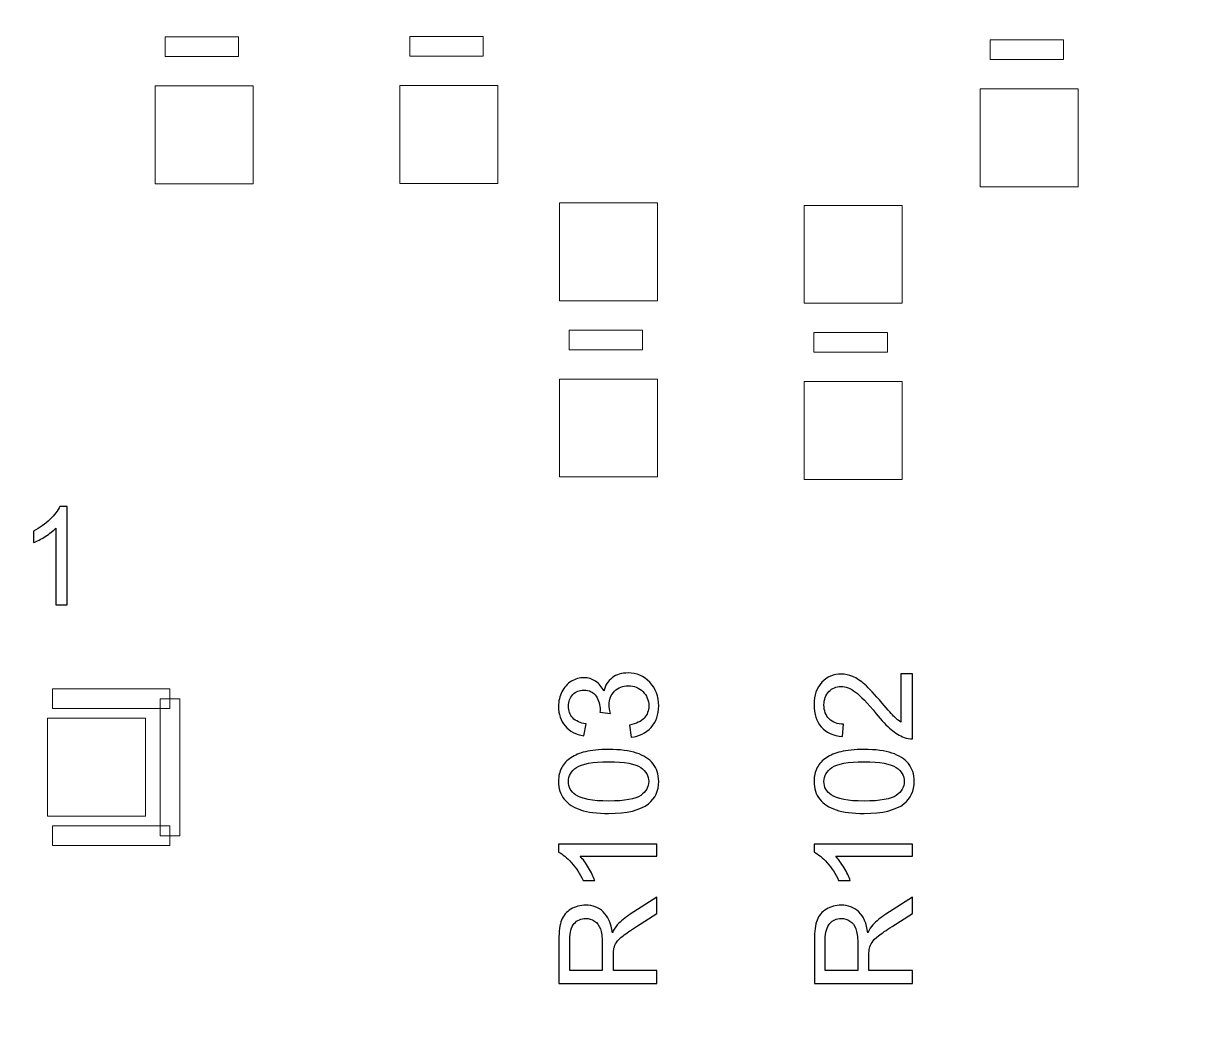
# Model space of a CAD drawing. Header units: millimetres. Extents: x -86 to 67, y -55 to 52.
# Drawn here: x 27.61 to 33.72, y -43.45 to -38.26 of the extents above; entities that cross this region are included whole.
import ezdxf

# ---------------------------------------------------------------- set-up
doc = ezdxf.new("R2010")
doc.units = ezdxf.units.MM
doc.header["$MEASUREMENT"] = 0
for name, color, linetype in [('BG_OUTLINE', 7, 'Continuous'), ('PG_SILKSCREEN_TOP', 7, 'Continuous'), ('PIN_TOP', 7, 'Continuous'), ('RD_SILKSCREEN_TOP', 7, 'Continuous')]:
    doc.layers.add(name, color=color, linetype=linetype)

msp = doc.modelspace()

# ---------------------------------------------------------------- linework, layer by layer
at = {"layer": 'BG_OUTLINE', "color": 3, "lineweight": 9}
msp.add_open_spline([(-60.0926, 34.7331), (-60.0926, 34.7331), (63.7724, 34.7331), (63.7724, 34.7331), (63.7724, 34.7331), (64.585, 34.7336), (65.3646, 34.4113), (65.9396, 33.837), (65.9396, 33.837), (66.5146, 33.2627), (66.8379, 32.4797), (66.8384, 31.667), (66.8384, 31.667), (66.8384, 31.667), (66.8412, -52.28), (66.8412, -52.28), (66.8412, -52.28), (66.8412, -52.28), (66.8384, -52.1933), (66.8384, -52.1933), (66.8384, -52.1933), (66.8389, -53.006), (66.5166, -53.7856), (65.9424, -54.3606), (65.9424, -54.3606), (65.3681, -54.9356), (64.585, -55.2589), (63.7724, -55.2594), (63.7724, -55.2594), (63.7724, -55.2594), (-60.1869, -55.2594), (-60.1869, -55.2594), (-60.1869, -55.2594), (-60.1869, -55.2594), (-60.0853, -55.2518), (-60.0853, -55.2518), (-60.0853, -55.2518), (-60.8979, -55.2523), (-61.6775, -54.9299), (-62.2525, -54.3557), (-62.2525, -54.3557), (-62.8275, -53.7814), (-63.1508, -52.9984), (-63.1513, -52.1857), (-63.1513, -52.1857), (-63.1513, -52.1857), (-63.1587, 31.667), (-63.1587, 31.667), (-63.1587, 31.667), (-63.1592, 32.4797), (-62.8369, 33.2593), (-62.2626, 33.8343), (-62.2626, 33.8343), (-61.6883, 34.4093), (-60.9053, 34.7326), (-60.0926, 34.7331)], degree=3, knots=[0, 0, 0, 0, 0.071429, 0.071429, 0.071429, 0.071429, 0.142857, 0.142857, 0.142857, 0.142857, 0.214286, 0.214286, 0.214286, 0.214286, 0.285714, 0.285714, 0.285714, 0.285714, 0.357143, 0.357143, 0.357143, 0.357143, 0.428571, 0.428571, 0.428571, 0.428571, 0.5, 0.5, 0.5, 0.5, 0.571429, 0.571429, 0.571429, 0.571429, 0.642857, 0.642857, 0.642857, 0.642857, 0.714286, 0.714286, 0.714286, 0.714286, 0.785714, 0.785714, 0.785714, 0.785714, 0.857143, 0.857143, 0.857143, 0.857143, 0.928571, 0.928571, 0.928571, 0.928571, 1, 1, 1, 1], dxfattribs=at)
at = {"layer": 'PG_SILKSCREEN_TOP', "color": 6, "lineweight": 9}
for points in [[(28.7233, -38.3328), (28.7233, -38.3328), (28.7233, -38.4344), (28.7233, -38.4344), (28.7233, -38.4344), (28.7233, -38.4344), (28.3423, -38.4344), (28.3423, -38.4344), (28.3423, -38.4344), (28.3423, -38.4344), (28.3423, -38.3328), (28.3423, -38.3328), (28.3423, -38.3328), (28.3423, -38.3328), (28.7233, -38.3328), (28.7233, -38.3328)], [(29.9933, -38.3303), (29.9933, -38.3303), (29.9933, -38.4319), (29.9933, -38.4319), (29.9933, -38.4319), (29.9933, -38.4319), (29.6123, -38.4319), (29.6123, -38.4319), (29.6123, -38.4319), (29.6123, -38.4319), (29.6123, -38.3303), (29.6123, -38.3303), (29.6123, -38.3303), (29.6123, -38.3303), (29.9933, -38.3303), (29.9933, -38.3303)], [(33.0057, -38.3481), (33.0057, -38.3481), (33.0057, -38.4497), (33.0057, -38.4497), (33.0057, -38.4497), (33.0057, -38.4497), (32.6247, -38.4497), (32.6247, -38.4497), (32.6247, -38.4497), (32.6247, -38.4497), (32.6247, -38.3481), (32.6247, -38.3481), (32.6247, -38.3481), (32.6247, -38.3481), (33.0057, -38.3481), (33.0057, -38.3481)], [(30.8213, -39.8543), (30.8213, -39.8543), (30.8213, -39.9559), (30.8213, -39.9559), (30.8213, -39.9559), (30.8213, -39.9559), (30.4403, -39.9559), (30.4403, -39.9559), (30.4403, -39.9559), (30.4403, -39.9559), (30.4403, -39.8543), (30.4403, -39.8543), (30.4403, -39.8543), (30.4403, -39.8543), (30.8213, -39.8543), (30.8213, -39.8543)], [(32.0913, -39.867), (32.0913, -39.867), (32.0913, -39.9686), (32.0913, -39.9686), (32.0913, -39.9686), (32.0913, -39.9686), (31.7103, -39.9686), (31.7103, -39.9686), (31.7103, -39.9686), (31.7103, -39.9686), (31.7103, -39.867), (31.7103, -39.867), (31.7103, -39.867), (31.7103, -39.867), (32.0913, -39.867), (32.0913, -39.867)], [(28.3677, -41.7161), (28.3677, -41.7161), (28.3677, -41.8177), (28.3677, -41.8177), (28.3677, -41.8177), (28.3677, -41.8177), (27.7581, -41.8177), (27.7581, -41.8177), (27.7581, -41.8177), (27.7581, -41.8177), (27.7581, -41.7161), (27.7581, -41.7161), (27.7581, -41.7161), (27.7581, -41.7161), (28.3677, -41.7161), (28.3677, -41.7161)], [(28.4185, -42.4781), (28.4185, -42.4781), (28.3169, -42.4781), (28.3169, -42.4781), (28.3169, -42.4781), (28.3169, -42.4781), (28.3169, -41.7669), (28.3169, -41.7669), (28.3169, -41.7669), (28.3169, -41.7669), (28.4185, -41.7669), (28.4185, -41.7669), (28.4185, -41.7669), (28.4185, -41.7669), (28.4185, -42.4781), (28.4185, -42.4781)], [(28.3677, -42.4273), (28.3677, -42.4273), (28.3677, -42.5289), (28.3677, -42.5289), (28.3677, -42.5289), (28.3677, -42.5289), (27.7581, -42.5289), (27.7581, -42.5289), (27.7581, -42.5289), (27.7581, -42.5289), (27.7581, -42.4273), (27.7581, -42.4273), (27.7581, -42.4273), (27.7581, -42.4273), (28.3677, -42.4273), (28.3677, -42.4273)]]:
    msp.add_open_spline(points, degree=3, knots=[0, 0, 0, 0, 0.25, 0.25, 0.25, 0.25, 0.5, 0.5, 0.5, 0.5, 0.75, 0.75, 0.75, 0.75, 1, 1, 1, 1], dxfattribs=at)
at = {"layer": 'PIN_TOP', "lineweight": 9}
for points in [[(28.2915, -38.5868), (28.2915, -38.5868), (28.7995, -38.5868), (28.7995, -38.5868), (28.7995, -38.5868), (28.7995, -38.5868), (28.7995, -39.0948), (28.7995, -39.0948), (28.7995, -39.0948), (28.7995, -39.0948), (28.2915, -39.0948), (28.2915, -39.0948), (28.2915, -39.0948), (28.2915, -39.0948), (28.2915, -38.5868), (28.2915, -38.5868)], [(29.5615, -38.5843), (29.5615, -38.5843), (30.0695, -38.5843), (30.0695, -38.5843), (30.0695, -38.5843), (30.0695, -38.5843), (30.0695, -39.0923), (30.0695, -39.0923), (30.0695, -39.0923), (30.0695, -39.0923), (29.5615, -39.0923), (29.5615, -39.0923), (29.5615, -39.0923), (29.5615, -39.0923), (29.5615, -38.5843), (29.5615, -38.5843)], [(32.5739, -38.6021), (32.5739, -38.6021), (33.0819, -38.6021), (33.0819, -38.6021), (33.0819, -38.6021), (33.0819, -38.6021), (33.0819, -39.1101), (33.0819, -39.1101), (33.0819, -39.1101), (33.0819, -39.1101), (32.5739, -39.1101), (32.5739, -39.1101), (32.5739, -39.1101), (32.5739, -39.1101), (32.5739, -38.6021), (32.5739, -38.6021)], [(30.3895, -39.1939), (30.3895, -39.1939), (30.8975, -39.1939), (30.8975, -39.1939), (30.8975, -39.1939), (30.8975, -39.1939), (30.8975, -39.7019), (30.8975, -39.7019), (30.8975, -39.7019), (30.8975, -39.7019), (30.3895, -39.7019), (30.3895, -39.7019), (30.3895, -39.7019), (30.3895, -39.7019), (30.3895, -39.1939), (30.3895, -39.1939)], [(31.6595, -39.2066), (31.6595, -39.2066), (32.1675, -39.2066), (32.1675, -39.2066), (32.1675, -39.2066), (32.1675, -39.2066), (32.1675, -39.7146), (32.1675, -39.7146), (32.1675, -39.7146), (32.1675, -39.7146), (31.6595, -39.7146), (31.6595, -39.7146), (31.6595, -39.7146), (31.6595, -39.7146), (31.6595, -39.2066), (31.6595, -39.2066)], [(30.3895, -40.1083), (30.3895, -40.1083), (30.8975, -40.1083), (30.8975, -40.1083), (30.8975, -40.1083), (30.8975, -40.1083), (30.8975, -40.6163), (30.8975, -40.6163), (30.8975, -40.6163), (30.8975, -40.6163), (30.3895, -40.6163), (30.3895, -40.6163), (30.3895, -40.6163), (30.3895, -40.6163), (30.3895, -40.1083), (30.3895, -40.1083)], [(31.6595, -40.121), (31.6595, -40.121), (32.1675, -40.121), (32.1675, -40.121), (32.1675, -40.121), (32.1675, -40.121), (32.1675, -40.629), (32.1675, -40.629), (32.1675, -40.629), (32.1675, -40.629), (31.6595, -40.629), (31.6595, -40.629), (31.6595, -40.629), (31.6595, -40.629), (31.6595, -40.121), (31.6595, -40.121)], [(28.2407, -41.8685), (28.2407, -41.8685), (28.2407, -42.3765), (28.2407, -42.3765), (28.2407, -42.3765), (28.2407, -42.3765), (27.7327, -42.3765), (27.7327, -42.3765), (27.7327, -42.3765), (27.7327, -42.3765), (27.7327, -41.8685), (27.7327, -41.8685), (27.7327, -41.8685), (27.7327, -41.8685), (28.2407, -41.8685), (28.2407, -41.8685)]]:
    msp.add_open_spline(points, degree=3, knots=[0, 0, 0, 0, 0.25, 0.25, 0.25, 0.25, 0.5, 0.5, 0.5, 0.5, 0.75, 0.75, 0.75, 0.75, 1, 1, 1, 1], dxfattribs=at)
at = {"layer": 'RD_SILKSCREEN_TOP', "color": 8}
for points, knots in [([(27.8337, -41.28), (27.8337, -41.28), (27.7757, -41.28), (27.7757, -41.28), (27.7757, -41.28), (27.7757, -41.28), (27.7757, -40.8817), (27.7757, -40.8817), (27.7757, -40.8817), (27.7617, -40.8961), (27.7434, -40.9104), (27.7208, -40.9248), (27.7208, -40.9248), (27.698, -40.9391), (27.6776, -40.9499), (27.6596, -40.957), (27.6596, -40.957), (27.6596, -40.957), (27.6596, -40.8967), (27.6596, -40.8967), (27.6596, -40.8967), (27.6921, -40.8802), (27.7205, -40.8603), (27.7447, -40.8369), (27.7447, -40.8369), (27.769, -40.8135), (27.7862, -40.7908), (27.7963, -40.7688), (27.7963, -40.7688), (27.7963, -40.7688), (27.8337, -40.7688), (27.8337, -40.7688), (27.8337, -40.7688), (27.8337, -40.7688), (27.8337, -41.28), (27.8337, -41.28)], [0, 0, 0, 0, 0.111111, 0.111111, 0.111111, 0.111111, 0.222222, 0.222222, 0.222222, 0.222222, 0.333333, 0.333333, 0.333333, 0.333333, 0.444444, 0.444444, 0.444444, 0.444444, 0.555556, 0.555556, 0.555556, 0.555556, 0.666667, 0.666667, 0.666667, 0.666667, 0.777778, 0.777778, 0.777778, 0.777778, 0.888889, 0.888889, 0.888889, 0.888889, 1, 1, 1, 1]), ([(30.7613, -41.9666), (30.7613, -41.9666), (30.753, -41.9042), (30.753, -41.9042), (30.753, -41.9042), (30.7884, -41.8969), (30.8139, -41.8847), (30.8296, -41.8675), (30.8296, -41.8675), (30.8452, -41.8502), (30.853, -41.8292), (30.853, -41.8045), (30.853, -41.8045), (30.853, -41.7751), (30.8428, -41.7502), (30.8224, -41.7299), (30.8224, -41.7299), (30.8021, -41.7098), (30.7768, -41.6996), (30.7467, -41.6996), (30.7467, -41.6996), (30.718, -41.6996), (30.6943, -41.7089), (30.6757, -41.7277), (30.6757, -41.7277), (30.6571, -41.7465), (30.6477, -41.7703), (30.6477, -41.7993), (30.6477, -41.7993), (30.6477, -41.8111), (30.6501, -41.8258), (30.6547, -41.8434), (30.6547, -41.8434), (30.6547, -41.8434), (30.5998, -41.8364), (30.5998, -41.8364), (30.5998, -41.8364), (30.6003, -41.8322), (30.6006, -41.8289), (30.6006, -41.8263), (30.6006, -41.8263), (30.6006, -41.7997), (30.5936, -41.7758), (30.5797, -41.7545), (30.5797, -41.7545), (30.5658, -41.7331), (30.5444, -41.7225), (30.5154, -41.7225), (30.5154, -41.7225), (30.4926, -41.7225), (30.4735, -41.7303), (30.4585, -41.7458), (30.4585, -41.7458), (30.4435, -41.7613), (30.4359, -41.7814), (30.4359, -41.8059), (30.4359, -41.8059), (30.4359, -41.8302), (30.4436, -41.8505), (30.4588, -41.8666), (30.4588, -41.8666), (30.4741, -41.8828), (30.4971, -41.8933), (30.5277, -41.8979), (30.5277, -41.8979), (30.5277, -41.8979), (30.5165, -41.9603), (30.5165, -41.9603), (30.5165, -41.9603), (30.4746, -41.9528), (30.4421, -41.9353), (30.4191, -41.9083), (30.4191, -41.9083), (30.3961, -41.8812), (30.3845, -41.8475), (30.3845, -41.8072), (30.3845, -41.8072), (30.3845, -41.7795), (30.3905, -41.7539), (30.4024, -41.7305), (30.4024, -41.7305), (30.4143, -41.7072), (30.4306, -41.6893), (30.4512, -41.6768), (30.4512, -41.6768), (30.4718, -41.6645), (30.4936, -41.6582), (30.5169, -41.6582), (30.5169, -41.6582), (30.5388, -41.6582), (30.5588, -41.6641), (30.577, -41.676), (30.577, -41.676), (30.595, -41.6878), (30.6093, -41.7053), (30.62, -41.7284), (30.62, -41.7284), (30.6269, -41.6983), (30.6413, -41.6749), (30.6633, -41.6582), (30.6633, -41.6582), (30.6851, -41.6416), (30.7124, -41.6333), (30.7453, -41.6333), (30.7453, -41.6333), (30.7897, -41.6333), (30.8274, -41.6494), (30.8584, -41.6819), (30.8584, -41.6819), (30.8893, -41.7143), (30.9047, -41.7553), (30.9047, -41.8048), (30.9047, -41.8048), (30.9047, -41.8495), (30.8914, -41.8866), (30.8648, -41.9161), (30.8648, -41.9161), (30.8382, -41.9456), (30.8037, -41.9625), (30.7613, -41.9666)], [0, 0, 0, 0, 0.033333, 0.033333, 0.033333, 0.033333, 0.066667, 0.066667, 0.066667, 0.066667, 0.1, 0.1, 0.1, 0.1, 0.133333, 0.133333, 0.133333, 0.133333, 0.166667, 0.166667, 0.166667, 0.166667, 0.2, 0.2, 0.2, 0.2, 0.233333, 0.233333, 0.233333, 0.233333, 0.266667, 0.266667, 0.266667, 0.266667, 0.3, 0.3, 0.3, 0.3, 0.333333, 0.333333, 0.333333, 0.333333, 0.366667, 0.366667, 0.366667, 0.366667, 0.4, 0.4, 0.4, 0.4, 0.433333, 0.433333, 0.433333, 0.433333, 0.466667, 0.466667, 0.466667, 0.466667, 0.5, 0.5, 0.5, 0.5, 0.533333, 0.533333, 0.533333, 0.533333, 0.566667, 0.566667, 0.566667, 0.566667, 0.6, 0.6, 0.6, 0.6, 0.633333, 0.633333, 0.633333, 0.633333, 0.666667, 0.666667, 0.666667, 0.666667, 0.7, 0.7, 0.7, 0.7, 0.733333, 0.733333, 0.733333, 0.733333, 0.766667, 0.766667, 0.766667, 0.766667, 0.8, 0.8, 0.8, 0.8, 0.833333, 0.833333, 0.833333, 0.833333, 0.866667, 0.866667, 0.866667, 0.866667, 0.9, 0.9, 0.9, 0.9, 0.933333, 0.933333, 0.933333, 0.933333, 0.966667, 0.966667, 0.966667, 0.966667, 1, 1, 1, 1]), ([(32.1618, -41.6384), (32.1618, -41.6384), (32.2219, -41.6384), (32.2219, -41.6384), (32.2219, -41.6384), (32.2219, -41.6384), (32.2219, -41.9749), (32.2219, -41.9749), (32.2219, -41.9749), (32.2068, -41.9754), (32.1924, -41.973), (32.1785, -41.9677), (32.1785, -41.9677), (32.1555, -41.9592), (32.133, -41.9454), (32.1107, -41.9266), (32.1107, -41.9266), (32.0886, -41.9076), (32.0628, -41.8803), (32.0337, -41.8448), (32.0337, -41.8448), (31.9883, -41.7894), (31.9524, -41.752), (31.9258, -41.7325), (31.9258, -41.7325), (31.8994, -41.7131), (31.8742, -41.7034), (31.8507, -41.7034), (31.8507, -41.7034), (31.8259, -41.7034), (31.805, -41.7123), (31.7879, -41.7299), (31.7879, -41.7299), (31.771, -41.7477), (31.7625, -41.7708), (31.7625, -41.7993), (31.7625, -41.7993), (31.7625, -41.8294), (31.7715, -41.8534), (31.7896, -41.8714), (31.7896, -41.8714), (31.8076, -41.8896), (31.8326, -41.8987), (31.8645, -41.8989), (31.8645, -41.8989), (31.8645, -41.8989), (31.858, -41.9632), (31.858, -41.9632), (31.858, -41.9632), (31.81, -41.9588), (31.7735, -41.9422), (31.7484, -41.9135), (31.7484, -41.9135), (31.7232, -41.8848), (31.7107, -41.8462), (31.7107, -41.7978), (31.7107, -41.7978), (31.7107, -41.749), (31.7243, -41.7104), (31.7513, -41.6819), (31.7513, -41.6819), (31.7785, -41.6533), (31.812, -41.6391), (31.8521, -41.6391), (31.8521, -41.6391), (31.8725, -41.6391), (31.8925, -41.6433), (31.9122, -41.6517), (31.9122, -41.6517), (31.9318, -41.66), (31.9526, -41.6739), (31.9743, -41.6932), (31.9743, -41.6932), (31.9961, -41.7125), (32.026, -41.7446), (32.0639, -41.7895), (32.0639, -41.7895), (32.0954, -41.827), (32.1168, -41.8511), (32.128, -41.8617), (32.128, -41.8617), (32.1392, -41.8724), (32.1504, -41.8812), (32.1618, -41.8882), (32.1618, -41.8882), (32.1618, -41.8882), (32.1618, -41.6384), (32.1618, -41.6384)], [0, 0, 0, 0, 0.045455, 0.045455, 0.045455, 0.045455, 0.090909, 0.090909, 0.090909, 0.090909, 0.136364, 0.136364, 0.136364, 0.136364, 0.181818, 0.181818, 0.181818, 0.181818, 0.227273, 0.227273, 0.227273, 0.227273, 0.272727, 0.272727, 0.272727, 0.272727, 0.318182, 0.318182, 0.318182, 0.318182, 0.363636, 0.363636, 0.363636, 0.363636, 0.409091, 0.409091, 0.409091, 0.409091, 0.454545, 0.454545, 0.454545, 0.454545, 0.5, 0.5, 0.5, 0.5, 0.545455, 0.545455, 0.545455, 0.545455, 0.590909, 0.590909, 0.590909, 0.590909, 0.636364, 0.636364, 0.636364, 0.636364, 0.681818, 0.681818, 0.681818, 0.681818, 0.727273, 0.727273, 0.727273, 0.727273, 0.772727, 0.772727, 0.772727, 0.772727, 0.818182, 0.818182, 0.818182, 0.818182, 0.863636, 0.863636, 0.863636, 0.863636, 0.909091, 0.909091, 0.909091, 0.909091, 0.954545, 0.954545, 0.954545, 0.954545, 1, 1, 1, 1]), ([(30.6446, -42.3625), (30.5844, -42.3625), (30.536, -42.3563), (30.4993, -42.3439), (30.4993, -42.3439), (30.4626, -42.3315), (30.4342, -42.3131), (30.4143, -42.2886), (30.4143, -42.2886), (30.3944, -42.2642), (30.3845, -42.2335), (30.3845, -42.1965), (30.3845, -42.1965), (30.3845, -42.1692), (30.39, -42.1452), (30.4011, -42.1246), (30.4011, -42.1246), (30.412, -42.104), (30.4278, -42.087), (30.4486, -42.0735), (30.4486, -42.0735), (30.4693, -42.0601), (30.4946, -42.0496), (30.5243, -42.042), (30.5243, -42.042), (30.5541, -42.0343), (30.5942, -42.0305), (30.6446, -42.0305), (30.6446, -42.0305), (30.7044, -42.0305), (30.7525, -42.0366), (30.7893, -42.0488), (30.7893, -42.0488), (30.826, -42.0612), (30.8543, -42.0795), (30.8744, -42.104), (30.8744, -42.104), (30.8944, -42.1284), (30.9044, -42.1592), (30.9044, -42.1965), (30.9044, -42.1965), (30.9044, -42.2456), (30.8868, -42.2841), (30.8516, -42.3121), (30.8516, -42.3121), (30.8093, -42.3457), (30.7402, -42.3625), (30.6446, -42.3625)], [0, 0, 0, 0, 0.083333, 0.083333, 0.083333, 0.083333, 0.166667, 0.166667, 0.166667, 0.166667, 0.25, 0.25, 0.25, 0.25, 0.333333, 0.333333, 0.333333, 0.333333, 0.416667, 0.416667, 0.416667, 0.416667, 0.5, 0.5, 0.5, 0.5, 0.583333, 0.583333, 0.583333, 0.583333, 0.666667, 0.666667, 0.666667, 0.666667, 0.75, 0.75, 0.75, 0.75, 0.833333, 0.833333, 0.833333, 0.833333, 0.916667, 0.916667, 0.916667, 0.916667, 1, 1, 1, 1]), ([(31.9708, -42.3625), (31.9106, -42.3625), (31.8622, -42.3563), (31.8255, -42.3439), (31.8255, -42.3439), (31.7888, -42.3315), (31.7604, -42.3131), (31.7405, -42.2886), (31.7405, -42.2886), (31.7206, -42.2642), (31.7107, -42.2335), (31.7107, -42.1965), (31.7107, -42.1965), (31.7107, -42.1692), (31.7162, -42.1452), (31.7273, -42.1246), (31.7273, -42.1246), (31.7382, -42.104), (31.754, -42.087), (31.7748, -42.0735), (31.7748, -42.0735), (31.7955, -42.0601), (31.8208, -42.0496), (31.8505, -42.042), (31.8505, -42.042), (31.8803, -42.0343), (31.9204, -42.0305), (31.9708, -42.0305), (31.9708, -42.0305), (32.0306, -42.0305), (32.0787, -42.0366), (32.1155, -42.0488), (32.1155, -42.0488), (32.1522, -42.0612), (32.1805, -42.0795), (32.2006, -42.104), (32.2006, -42.104), (32.2206, -42.1284), (32.2306, -42.1592), (32.2306, -42.1965), (32.2306, -42.1965), (32.2306, -42.2456), (32.213, -42.2841), (32.1778, -42.3121), (32.1778, -42.3121), (32.1355, -42.3457), (32.0664, -42.3625), (31.9708, -42.3625)], [0, 0, 0, 0, 0.083333, 0.083333, 0.083333, 0.083333, 0.166667, 0.166667, 0.166667, 0.166667, 0.25, 0.25, 0.25, 0.25, 0.333333, 0.333333, 0.333333, 0.333333, 0.416667, 0.416667, 0.416667, 0.416667, 0.5, 0.5, 0.5, 0.5, 0.583333, 0.583333, 0.583333, 0.583333, 0.666667, 0.666667, 0.666667, 0.666667, 0.75, 0.75, 0.75, 0.75, 0.833333, 0.833333, 0.833333, 0.833333, 0.916667, 0.916667, 0.916667, 0.916667, 1, 1, 1, 1]), ([(30.6446, -42.2982), (30.7282, -42.2982), (30.7838, -42.2884), (30.8115, -42.2688), (30.8115, -42.2688), (30.8392, -42.2493), (30.853, -42.2252), (30.853, -42.1965), (30.853, -42.1965), (30.853, -42.1677), (30.839, -42.1437), (30.8113, -42.1241), (30.8113, -42.1241), (30.7836, -42.1046), (30.728, -42.0947), (30.6446, -42.0947), (30.6446, -42.0947), (30.5608, -42.0947), (30.5051, -42.1046), (30.4776, -42.1241), (30.4776, -42.1241), (30.45, -42.1437), (30.4363, -42.168), (30.4363, -42.1971), (30.4363, -42.1971), (30.4363, -42.2259), (30.4485, -42.2488), (30.4728, -42.266), (30.4728, -42.266), (30.5037, -42.2875), (30.5611, -42.2982), (30.6446, -42.2982)], [0, 0, 0, 0, 0.125, 0.125, 0.125, 0.125, 0.25, 0.25, 0.25, 0.25, 0.375, 0.375, 0.375, 0.375, 0.5, 0.5, 0.5, 0.5, 0.625, 0.625, 0.625, 0.625, 0.75, 0.75, 0.75, 0.75, 0.875, 0.875, 0.875, 0.875, 1, 1, 1, 1]), ([(31.9708, -42.2982), (32.0544, -42.2982), (32.11, -42.2884), (32.1377, -42.2688), (32.1377, -42.2688), (32.1654, -42.2493), (32.1792, -42.2252), (32.1792, -42.1965), (32.1792, -42.1965), (32.1792, -42.1677), (32.1652, -42.1437), (32.1375, -42.1241), (32.1375, -42.1241), (32.1098, -42.1046), (32.0542, -42.0947), (31.9708, -42.0947), (31.9708, -42.0947), (31.887, -42.0947), (31.8313, -42.1046), (31.8038, -42.1241), (31.8038, -42.1241), (31.7762, -42.1437), (31.7625, -42.168), (31.7625, -42.1971), (31.7625, -42.1971), (31.7625, -42.2259), (31.7747, -42.2488), (31.799, -42.266), (31.799, -42.266), (31.8299, -42.2875), (31.8873, -42.2982), (31.9708, -42.2982)], [0, 0, 0, 0, 0.125, 0.125, 0.125, 0.125, 0.25, 0.25, 0.25, 0.25, 0.375, 0.375, 0.375, 0.375, 0.5, 0.5, 0.5, 0.5, 0.625, 0.625, 0.625, 0.625, 0.75, 0.75, 0.75, 0.75, 0.875, 0.875, 0.875, 0.875, 1, 1, 1, 1]), ([(30.8957, -42.5226), (30.8957, -42.5226), (30.8957, -42.585), (30.8957, -42.585), (30.8957, -42.585), (30.8957, -42.585), (30.4974, -42.585), (30.4974, -42.585), (30.4974, -42.585), (30.5118, -42.6001), (30.5261, -42.6198), (30.5405, -42.6442), (30.5405, -42.6442), (30.5548, -42.6687), (30.5656, -42.6907), (30.5727, -42.7101), (30.5727, -42.7101), (30.5727, -42.7101), (30.5124, -42.7101), (30.5124, -42.7101), (30.5124, -42.7101), (30.4959, -42.6751), (30.476, -42.6445), (30.4526, -42.6184), (30.4526, -42.6184), (30.4292, -42.5923), (30.4065, -42.5737), (30.3845, -42.5628), (30.3845, -42.5628), (30.3845, -42.5628), (30.3845, -42.5226), (30.3845, -42.5226), (30.3845, -42.5226), (30.3845, -42.5226), (30.8957, -42.5226), (30.8957, -42.5226)], [0, 0, 0, 0, 0.111111, 0.111111, 0.111111, 0.111111, 0.222222, 0.222222, 0.222222, 0.222222, 0.333333, 0.333333, 0.333333, 0.333333, 0.444444, 0.444444, 0.444444, 0.444444, 0.555556, 0.555556, 0.555556, 0.555556, 0.666667, 0.666667, 0.666667, 0.666667, 0.777778, 0.777778, 0.777778, 0.777778, 0.888889, 0.888889, 0.888889, 0.888889, 1, 1, 1, 1]), ([(32.2219, -42.5226), (32.2219, -42.5226), (32.2219, -42.585), (32.2219, -42.585), (32.2219, -42.585), (32.2219, -42.585), (31.8236, -42.585), (31.8236, -42.585), (31.8236, -42.585), (31.838, -42.6001), (31.8523, -42.6198), (31.8667, -42.6442), (31.8667, -42.6442), (31.881, -42.6687), (31.8918, -42.6907), (31.8989, -42.7101), (31.8989, -42.7101), (31.8989, -42.7101), (31.8386, -42.7101), (31.8386, -42.7101), (31.8386, -42.7101), (31.8221, -42.6751), (31.8022, -42.6445), (31.7788, -42.6184), (31.7788, -42.6184), (31.7554, -42.5923), (31.7327, -42.5737), (31.7107, -42.5628), (31.7107, -42.5628), (31.7107, -42.5628), (31.7107, -42.5226), (31.7107, -42.5226), (31.7107, -42.5226), (31.7107, -42.5226), (32.2219, -42.5226), (32.2219, -42.5226)], [0, 0, 0, 0, 0.111111, 0.111111, 0.111111, 0.111111, 0.222222, 0.222222, 0.222222, 0.222222, 0.333333, 0.333333, 0.333333, 0.333333, 0.444444, 0.444444, 0.444444, 0.444444, 0.555556, 0.555556, 0.555556, 0.555556, 0.666667, 0.666667, 0.666667, 0.666667, 0.777778, 0.777778, 0.777778, 0.777778, 0.888889, 0.888889, 0.888889, 0.888889, 1, 1, 1, 1]), ([(30.8957, -43.2452), (30.8957, -43.2452), (30.3866, -43.2452), (30.3866, -43.2452), (30.3866, -43.2452), (30.3866, -43.2452), (30.3866, -43.0195), (30.3866, -43.0195), (30.3866, -43.0195), (30.3866, -42.9741), (30.3912, -42.9396), (30.4003, -42.916), (30.4003, -42.916), (30.4095, -42.8924), (30.4256, -42.8736), (30.4487, -42.8593), (30.4487, -42.8593), (30.4719, -42.8452), (30.4975, -42.8382), (30.5255, -42.8382), (30.5255, -42.8382), (30.5617, -42.8382), (30.592, -42.8498), (30.6168, -42.8733), (30.6168, -42.8733), (30.6416, -42.8967), (30.6573, -42.9328), (30.6641, -42.9817), (30.6641, -42.9817), (30.6726, -42.9638), (30.681, -42.9502), (30.6895, -42.941), (30.6895, -42.941), (30.7075, -42.9213), (30.7301, -42.9027), (30.7571, -42.885), (30.7571, -42.885), (30.7571, -42.885), (30.8957, -42.7965), (30.8957, -42.7965), (30.8957, -42.7965), (30.8957, -42.7965), (30.8957, -42.8813), (30.8957, -42.8813), (30.8957, -42.8813), (30.8957, -42.8813), (30.7897, -42.9486), (30.7897, -42.9486), (30.7897, -42.9486), (30.7593, -42.9683), (30.7358, -42.9845), (30.7197, -42.9973), (30.7197, -42.9973), (30.7034, -43.01), (30.6921, -43.0214), (30.6857, -43.0314), (30.6857, -43.0314), (30.6791, -43.0415), (30.6746, -43.0517), (30.672, -43.0621), (30.672, -43.0621), (30.6705, -43.0698), (30.6697, -43.0823), (30.6697, -43.0997), (30.6697, -43.0997), (30.6697, -43.0997), (30.6697, -43.1778), (30.6697, -43.1778), (30.6697, -43.1778), (30.6697, -43.1778), (30.8957, -43.1778), (30.8957, -43.1778), (30.8957, -43.1778), (30.8957, -43.1778), (30.8957, -43.2452), (30.8957, -43.2452)], [0, 0, 0, 0, 0.052632, 0.052632, 0.052632, 0.052632, 0.105263, 0.105263, 0.105263, 0.105263, 0.157895, 0.157895, 0.157895, 0.157895, 0.210526, 0.210526, 0.210526, 0.210526, 0.263158, 0.263158, 0.263158, 0.263158, 0.315789, 0.315789, 0.315789, 0.315789, 0.368421, 0.368421, 0.368421, 0.368421, 0.421053, 0.421053, 0.421053, 0.421053, 0.473684, 0.473684, 0.473684, 0.473684, 0.526316, 0.526316, 0.526316, 0.526316, 0.578947, 0.578947, 0.578947, 0.578947, 0.631579, 0.631579, 0.631579, 0.631579, 0.684211, 0.684211, 0.684211, 0.684211, 0.736842, 0.736842, 0.736842, 0.736842, 0.789474, 0.789474, 0.789474, 0.789474, 0.842105, 0.842105, 0.842105, 0.842105, 0.894737, 0.894737, 0.894737, 0.894737, 0.947368, 0.947368, 0.947368, 0.947368, 1, 1, 1, 1]), ([(32.2219, -43.2452), (32.2219, -43.2452), (31.7128, -43.2452), (31.7128, -43.2452), (31.7128, -43.2452), (31.7128, -43.2452), (31.7128, -43.0195), (31.7128, -43.0195), (31.7128, -43.0195), (31.7128, -42.9741), (31.7174, -42.9396), (31.7265, -42.916), (31.7265, -42.916), (31.7357, -42.8924), (31.7518, -42.8736), (31.7749, -42.8593), (31.7749, -42.8593), (31.7981, -42.8452), (31.8237, -42.8382), (31.8517, -42.8382), (31.8517, -42.8382), (31.8879, -42.8382), (31.9182, -42.8498), (31.943, -42.8733), (31.943, -42.8733), (31.9678, -42.8967), (31.9835, -42.9328), (31.9903, -42.9817), (31.9903, -42.9817), (31.9988, -42.9638), (32.0072, -42.9502), (32.0157, -42.941), (32.0157, -42.941), (32.0337, -42.9213), (32.0563, -42.9027), (32.0833, -42.885), (32.0833, -42.885), (32.0833, -42.885), (32.2219, -42.7965), (32.2219, -42.7965), (32.2219, -42.7965), (32.2219, -42.7965), (32.2219, -42.8813), (32.2219, -42.8813), (32.2219, -42.8813), (32.2219, -42.8813), (32.1159, -42.9486), (32.1159, -42.9486), (32.1159, -42.9486), (32.0855, -42.9683), (32.062, -42.9845), (32.0459, -42.9973), (32.0459, -42.9973), (32.0296, -43.01), (32.0183, -43.0214), (32.0119, -43.0314), (32.0119, -43.0314), (32.0053, -43.0415), (32.0008, -43.0517), (31.9982, -43.0621), (31.9982, -43.0621), (31.9967, -43.0698), (31.9959, -43.0823), (31.9959, -43.0997), (31.9959, -43.0997), (31.9959, -43.0997), (31.9959, -43.1778), (31.9959, -43.1778), (31.9959, -43.1778), (31.9959, -43.1778), (32.2219, -43.1778), (32.2219, -43.1778), (32.2219, -43.1778), (32.2219, -43.1778), (32.2219, -43.2452), (32.2219, -43.2452)], [0, 0, 0, 0, 0.052632, 0.052632, 0.052632, 0.052632, 0.105263, 0.105263, 0.105263, 0.105263, 0.157895, 0.157895, 0.157895, 0.157895, 0.210526, 0.210526, 0.210526, 0.210526, 0.263158, 0.263158, 0.263158, 0.263158, 0.315789, 0.315789, 0.315789, 0.315789, 0.368421, 0.368421, 0.368421, 0.368421, 0.421053, 0.421053, 0.421053, 0.421053, 0.473684, 0.473684, 0.473684, 0.473684, 0.526316, 0.526316, 0.526316, 0.526316, 0.578947, 0.578947, 0.578947, 0.578947, 0.631579, 0.631579, 0.631579, 0.631579, 0.684211, 0.684211, 0.684211, 0.684211, 0.736842, 0.736842, 0.736842, 0.736842, 0.789474, 0.789474, 0.789474, 0.789474, 0.842105, 0.842105, 0.842105, 0.842105, 0.894737, 0.894737, 0.894737, 0.894737, 0.947368, 0.947368, 0.947368, 0.947368, 1, 1, 1, 1]), ([(30.6113, -43.1778), (30.6113, -43.1778), (30.6113, -43.033), (30.6113, -43.033), (30.6113, -43.033), (30.6113, -43.0023), (30.6081, -42.9781), (30.6017, -42.9608), (30.6017, -42.9608), (30.5953, -42.9434), (30.5851, -42.9302), (30.5712, -42.9212), (30.5712, -42.9212), (30.5572, -42.9122), (30.542, -42.9077), (30.5255, -42.9077), (30.5255, -42.9077), (30.5015, -42.9077), (30.4817, -42.9163), (30.4661, -42.9339), (30.4661, -42.9339), (30.4506, -42.9513), (30.4429, -42.9789), (30.4429, -43.0167), (30.4429, -43.0167), (30.4429, -43.0167), (30.4429, -43.1778), (30.4429, -43.1778), (30.4429, -43.1778), (30.4429, -43.1778), (30.6113, -43.1778), (30.6113, -43.1778)], [0, 0, 0, 0, 0.125, 0.125, 0.125, 0.125, 0.25, 0.25, 0.25, 0.25, 0.375, 0.375, 0.375, 0.375, 0.5, 0.5, 0.5, 0.5, 0.625, 0.625, 0.625, 0.625, 0.75, 0.75, 0.75, 0.75, 0.875, 0.875, 0.875, 0.875, 1, 1, 1, 1]), ([(31.9375, -43.1778), (31.9375, -43.1778), (31.9375, -43.033), (31.9375, -43.033), (31.9375, -43.033), (31.9375, -43.0023), (31.9343, -42.9781), (31.9279, -42.9608), (31.9279, -42.9608), (31.9215, -42.9434), (31.9113, -42.9302), (31.8974, -42.9212), (31.8974, -42.9212), (31.8834, -42.9122), (31.8682, -42.9077), (31.8517, -42.9077), (31.8517, -42.9077), (31.8277, -42.9077), (31.8079, -42.9163), (31.7923, -42.9339), (31.7923, -42.9339), (31.7768, -42.9513), (31.7691, -42.9789), (31.7691, -43.0167), (31.7691, -43.0167), (31.7691, -43.0167), (31.7691, -43.1778), (31.7691, -43.1778), (31.7691, -43.1778), (31.7691, -43.1778), (31.9375, -43.1778), (31.9375, -43.1778)], [0, 0, 0, 0, 0.125, 0.125, 0.125, 0.125, 0.25, 0.25, 0.25, 0.25, 0.375, 0.375, 0.375, 0.375, 0.5, 0.5, 0.5, 0.5, 0.625, 0.625, 0.625, 0.625, 0.75, 0.75, 0.75, 0.75, 0.875, 0.875, 0.875, 0.875, 1, 1, 1, 1])]:
    msp.add_open_spline(points, degree=3, knots=knots, dxfattribs=at)

doc.saveas('drawing.dxf')
